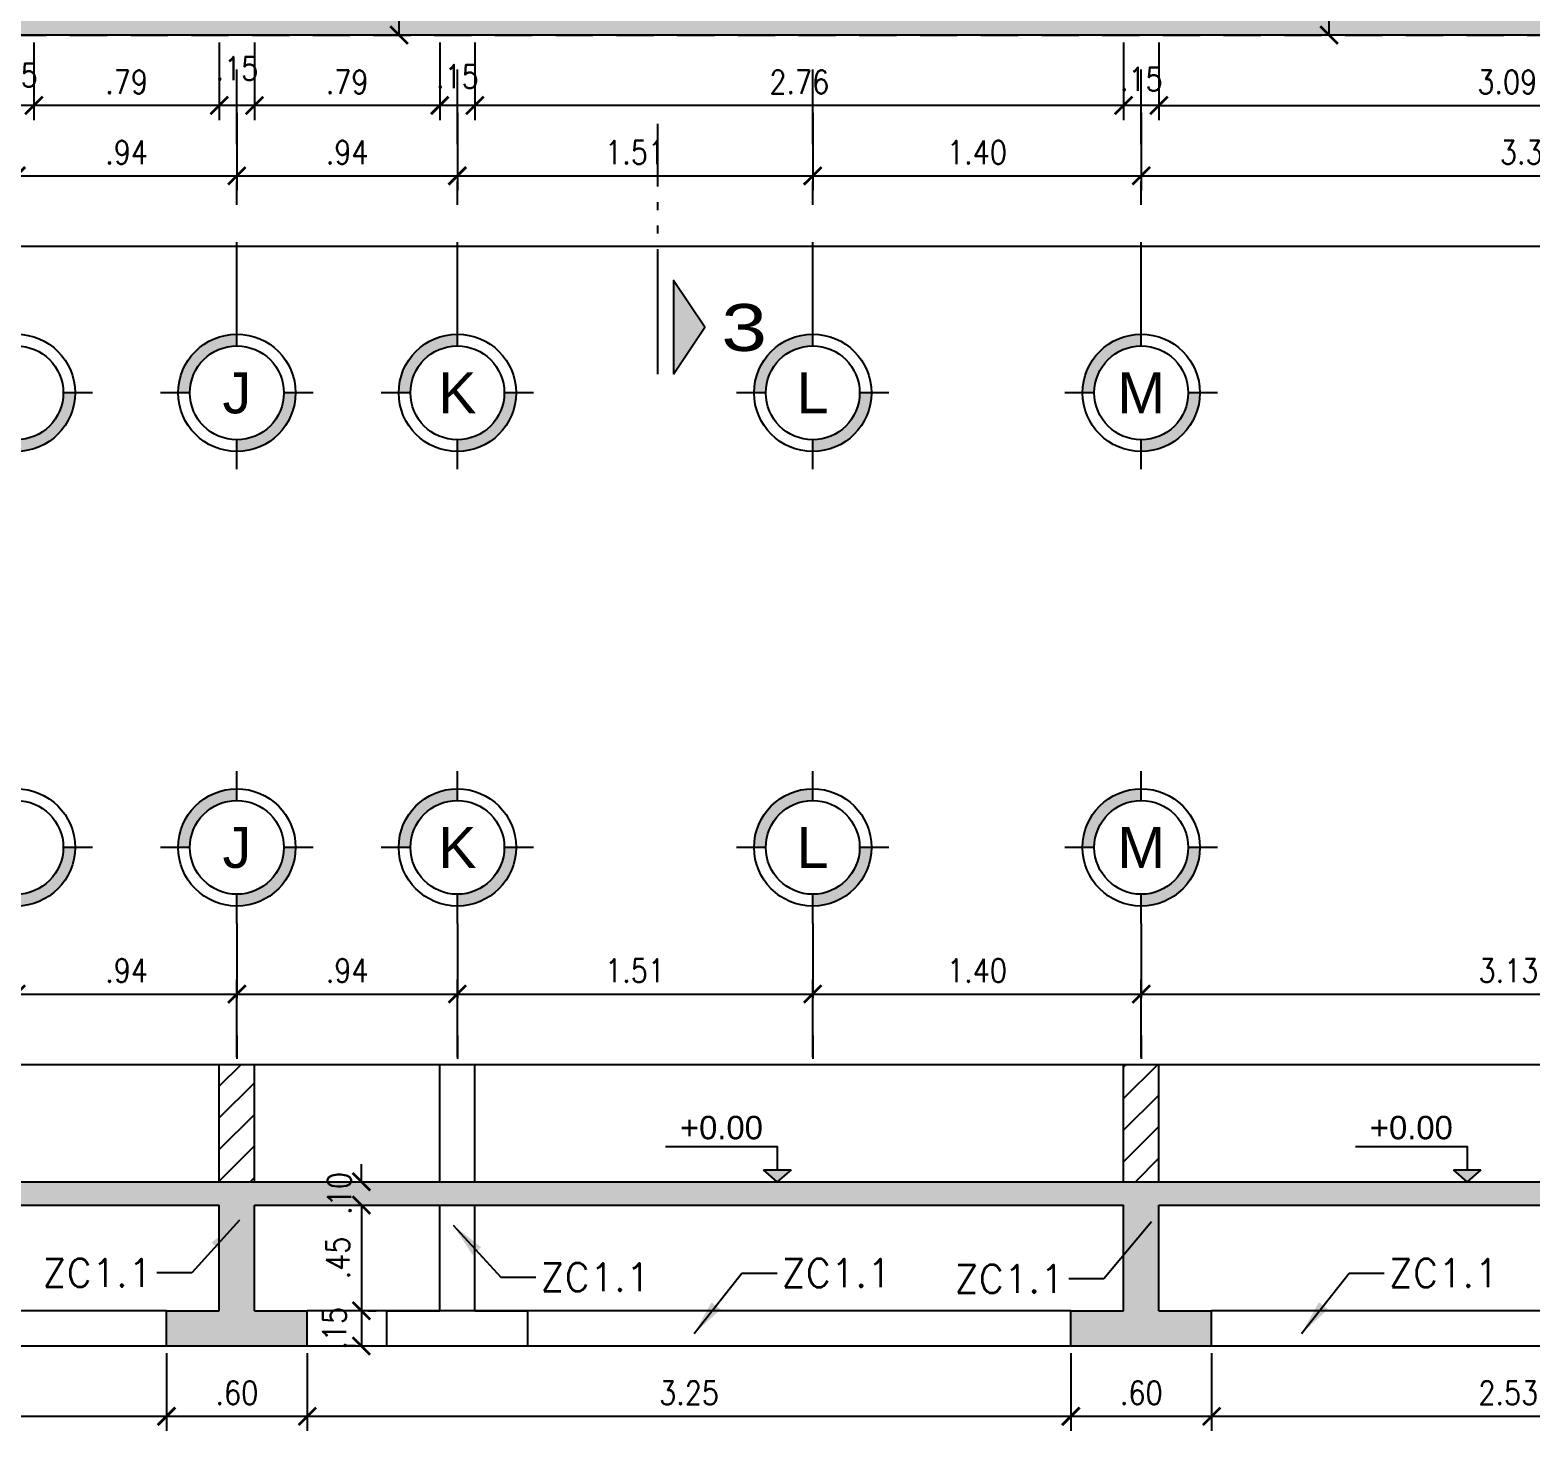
# Model space of a CAD drawing. Header units: millimetres. Extents: x -2.2 to 45.5, y -6.4 to 21.6.
# Drawn here: x 15.25 to 21.64, y -6.02 to -0.05 of the extents above; entities that cross this region are included whole.
import ezdxf
from ezdxf.enums import TextEntityAlignment as Align

# ---------------------------------------------------------------- set-up
doc = ezdxf.new("R2010")
doc.units = ezdxf.units.MM
doc.header["$LTSCALE"] = 0.05
doc.linetypes.add('DASHDOT2', pattern=[12.7, 6.35, -3.175, 0, -3.175])
doc.linetypes.add('HIDDEN2', pattern=[4.7625, 3.175, -1.5875])
for name, color, linetype in [('ACHURADO', 1, 'Continuous'), ('ACOTADO', 2, 'Continuous'), ('CANT_VIS', 3, 'Continuous'), ('CIMENTACIÓN$0$CANT_VIS', 3, 'Continuous'), ('CONT_CORTE', 4, 'Continuous'), ('EJES', 1, 'DASHDOT2'), ('PLANTA BAJA$0$CONT_CORTE', 2, 'HIDDEN2'), ('PLANTA BAJA$0$PRETIL', 2, 'HIDDEN2'), ('TXT_IND', 2, 'Continuous')]:
    doc.layers.add(name, color=color, linetype=linetype)
doc.styles.add('ACOTAMIENTOS', font='romans.shx', dxfattribs={"width": 0.85})
doc.styles.add('ARIAL', font='arial.ttf')
doc.styles.get("Standard").update_dxf_attribs({"font": 'romans.shx'})
doc.dimstyles.new('ACOTA_50', dxfattribs={"dimscale": 0.05, "dimtxt": 2, "dimasz": 1.5, "dimexe": 1.25, "dimexo": 0.625, "dimgap": 1, "dimtad": 1, "dimzin": 4, "dimdsep": 46, "dimtxsty": 'ACOTAMIENTOS', "dimblk1": 'ARCHTICK', "dimblk2": 'ARCHTICK', "dimsah": 1, "dimcen": 1.5, "dimclrd": 1, "dimclre": 1, "dimclrt": 256, "dimadec": 0, "dimazin": 0, "dimtfac": 1, "dimtofl": 0, "dimtmove": 2, "dimatfit": 3, "dimfxl": 0, "dimtolj": 1, "dimtzin": 0, "dimarcsym": 0})

# ---------------------------------------------------------------- blocks, each defined once
blk = doc.blocks.new('EJE')
at = {"layer": 'EJES', "linetype": 'Continuous'}
for points in [[(-0.25, 0), (-0.2, 0, -0.414214), (0, 0.2), (0, 0.25, 0.414214)], [(0.25, 0), (0.2, 0, -0.414214), (0, -0.2), (0, -0.25, 0.414214)]]:
    blk.add_hatch(color=256, dxfattribs=at).paths.add_polyline_path(points)
at = {"layer": 'EJES', "color": 1, "linetype": 'Continuous'}
for p, q in [((0, 0.2), (0, 0.325)), ((-0.2, 0), (-0.325, 0)), ((0.325, 0), (0.2, 0)), ((0, -0.325), (0, -0.2))]:
    blk.add_line(p, q, dxfattribs=at)
at = {"layer": 'EJES', "color": 3, "linetype": 'Continuous'}
for radius in [0.25, 0.2]:
    blk.add_circle((0, 0), radius, dxfattribs=at)
at = {"layer": 'EJES', "color": 4, "linetype": 'Continuous', "style": 'ARIAL'}
blk.add_attdef('EJE', text='', height=0.175, dxfattribs=at).set_placement((0, 0), align=Align.MIDDLE_CENTER)
blk = doc.blocks.new('_ARCHTICK')
at = {"color": 0, "linetype": 'ByBlock', "const_width": 0.15}
blk.add_lwpolyline([(-0.5, -0.5), (0.5, 0.5)], dxfattribs=at)
blk = doc.blocks.new('*D18')
at = {"layer": 'ACOTADO', "color": 1, "lineweight": -2}
for p, q in [((15.1891, -0.4063), (15.1891, -0.7375)), ((16.1288, -0.4063), (16.1288, -0.7375)), ((15.1891, -0.675), (16.1288, -0.675))]:
    blk.add_line(p, q, dxfattribs=at)
at = {"layer": 'DEFPOINTS', "color": 0}
for p in [(15.1891, -0.375), (16.1288, -0.375), (16.1288, -0.675)]:
    blk.add_point(p, dxfattribs=at)
at = {"layer": 'ACOTADO', "color": 1, "lineweight": -2, "xscale": 0.07500000000000001, "yscale": 0.07500000000000001, "zscale": 0.07500000000000001, "rotation": 180}
blk.add_blockref('_ARCHTICK', (15.1891, -0.675), dxfattribs=at)
at = {"layer": 'ACOTADO', "color": 1, "lineweight": -2, "xscale": 0.07500000000000001, "yscale": 0.07500000000000001, "zscale": 0.07500000000000001}
blk.add_blockref('_ARCHTICK', (16.1288, -0.675), dxfattribs=at)
at = {"layer": 'ACOTADO', "insert": (15.6589, -0.575), "char_height": 0.1, "attachment_point": 5, "style": 'ACOTAMIENTOS'}
blk.add_mtext('\\A1;.94', dxfattribs=at)
blk = doc.blocks.new('*D66')
at = {"layer": 'ACOTADO', "color": 1, "lineweight": -2}
for p, q in [((16.1288, -0.4063), (16.1288, -0.7375)), ((17.0684, -0.4063), (17.0684, -0.7375)), ((16.1288, -0.675), (17.0684, -0.675))]:
    blk.add_line(p, q, dxfattribs=at)
at = {"layer": 'DEFPOINTS', "color": 0}
for p in [(16.1288, -0.375), (17.0684, -0.375), (17.0684, -0.675)]:
    blk.add_point(p, dxfattribs=at)
at = {"layer": 'ACOTADO', "color": 1, "lineweight": -2, "xscale": 0.07500000000000001, "yscale": 0.07500000000000001, "zscale": 0.07500000000000001, "rotation": 180}
blk.add_blockref('_ARCHTICK', (16.1288, -0.675), dxfattribs=at)
at = {"layer": 'ACOTADO', "color": 1, "lineweight": -2, "xscale": 0.07500000000000001, "yscale": 0.07500000000000001, "zscale": 0.07500000000000001}
blk.add_blockref('_ARCHTICK', (17.0684, -0.675), dxfattribs=at)
at = {"layer": 'ACOTADO', "insert": (16.5986, -0.575), "char_height": 0.1, "attachment_point": 5, "style": 'ACOTAMIENTOS'}
blk.add_mtext('\\A1;.94', dxfattribs=at)
blk = doc.blocks.new('*D67')
at = {"layer": 'ACOTADO', "color": 1, "lineweight": -2}
for p, q in [((17.0684, -0.4063), (17.0684, -0.7375)), ((18.5827, -0.4063), (18.5827, -0.7375)), ((17.0684, -0.675), (18.5827, -0.675))]:
    blk.add_line(p, q, dxfattribs=at)
at = {"layer": 'DEFPOINTS', "color": 0}
for p in [(17.0684, -0.375), (18.5827, -0.375), (18.5827, -0.675)]:
    blk.add_point(p, dxfattribs=at)
at = {"layer": 'ACOTADO', "color": 1, "lineweight": -2, "xscale": 0.07500000000000001, "yscale": 0.07500000000000001, "zscale": 0.07500000000000001, "rotation": 180}
blk.add_blockref('_ARCHTICK', (17.0684, -0.675), dxfattribs=at)
at = {"layer": 'ACOTADO', "color": 1, "lineweight": -2, "xscale": 0.07500000000000001, "yscale": 0.07500000000000001, "zscale": 0.07500000000000001}
blk.add_blockref('_ARCHTICK', (18.5827, -0.675), dxfattribs=at)
at = {"layer": 'ACOTADO', "insert": (17.8256, -0.575), "char_height": 0.1, "attachment_point": 5, "style": 'ACOTAMIENTOS'}
blk.add_mtext('\\A1;1.51', dxfattribs=at)
blk = doc.blocks.new('*D68')
at = {"layer": 'ACOTADO', "color": 1, "lineweight": -2}
for p, q in [((18.5827, -0.4063), (18.5827, -0.7375)), ((19.9827, -0.4063), (19.9827, -0.7375)), ((18.5827, -0.675), (19.9827, -0.675))]:
    blk.add_line(p, q, dxfattribs=at)
at = {"layer": 'DEFPOINTS', "color": 0}
for p in [(18.5827, -0.375), (19.9827, -0.375), (19.9827, -0.675)]:
    blk.add_point(p, dxfattribs=at)
at = {"layer": 'ACOTADO', "color": 1, "lineweight": -2, "xscale": 0.07500000000000001, "yscale": 0.07500000000000001, "zscale": 0.07500000000000001, "rotation": 180}
blk.add_blockref('_ARCHTICK', (18.5827, -0.675), dxfattribs=at)
at = {"layer": 'ACOTADO', "color": 1, "lineweight": -2, "xscale": 0.07500000000000001, "yscale": 0.07500000000000001, "zscale": 0.07500000000000001}
blk.add_blockref('_ARCHTICK', (19.9827, -0.675), dxfattribs=at)
at = {"layer": 'ACOTADO', "insert": (19.2827, -0.575), "char_height": 0.1, "attachment_point": 5, "style": 'ACOTAMIENTOS'}
blk.add_mtext('\\A1;1.40', dxfattribs=at)
blk = doc.blocks.new('*D69')
at = {"layer": 'ACOTADO', "color": 1, "lineweight": -2}
for p, q in [((19.9827, -0.4063), (19.9827, -0.7375)), ((23.2939, -0.4063), (23.2939, -0.7375)), ((19.9827, -0.675), (23.2939, -0.675))]:
    blk.add_line(p, q, dxfattribs=at)
at = {"layer": 'DEFPOINTS', "color": 0}
for p in [(19.9827, -0.375), (23.2939, -0.375), (23.2939, -0.675)]:
    blk.add_point(p, dxfattribs=at)
at = {"layer": 'ACOTADO', "color": 1, "lineweight": -2, "xscale": 0.07500000000000001, "yscale": 0.07500000000000001, "zscale": 0.07500000000000001, "rotation": 180}
blk.add_blockref('_ARCHTICK', (19.9827, -0.675), dxfattribs=at)
at = {"layer": 'ACOTADO', "color": 1, "lineweight": -2, "xscale": 0.07500000000000001, "yscale": 0.07500000000000001, "zscale": 0.07500000000000001}
blk.add_blockref('_ARCHTICK', (23.2939, -0.675), dxfattribs=at)
at = {"layer": 'ACOTADO', "insert": (21.6383, -0.575), "char_height": 0.1, "attachment_point": 5, "style": 'ACOTAMIENTOS'}
blk.add_mtext('\\A1;3.31', dxfattribs=at)
blk = doc.blocks.new('*D57')
at = {"layer": 'ACOTADO', "color": 1, "lineweight": -2}
for p, q in [((-0.3325, -0.7063), (-0.3325, -1.0375)), ((25.7631, -0.7063), (25.7631, -1.0375)), ((-0.3325, -0.975), (25.7631, -0.975))]:
    blk.add_line(p, q, dxfattribs=at)
at = {"layer": 'DEFPOINTS', "color": 0}
for p in [(-0.3325, -0.675), (25.7631, -0.675), (25.7631, -0.975)]:
    blk.add_point(p, dxfattribs=at)
at = {"layer": 'ACOTADO', "color": 1, "lineweight": -2, "xscale": 0.07500000000000001, "yscale": 0.07500000000000001, "zscale": 0.07500000000000001, "rotation": 180}
blk.add_blockref('_ARCHTICK', (-0.3325, -0.975), dxfattribs=at)
at = {"layer": 'ACOTADO', "color": 1, "lineweight": -2, "xscale": 0.07500000000000001, "yscale": 0.07500000000000001, "zscale": 0.07500000000000001}
blk.add_blockref('_ARCHTICK', (25.7631, -0.975), dxfattribs=at)
at = {"layer": 'ACOTADO', "insert": (10.5315, -0.875), "char_height": 0.1, "attachment_point": 5, "style": 'ACOTAMIENTOS'}
blk.add_mtext('\\A1;26.10', dxfattribs=at)
blk = doc.blocks.new('*D73')
at = {"layer": 'ACOTADO', "color": 1, "lineweight": -2}
for p, q in [((20.0577, -0.1062), (20.0577, -0.4375)), ((23.145, -0.1062), (23.145, -0.4375)), ((20.0577, -0.375), (23.145, -0.375))]:
    blk.add_line(p, q, dxfattribs=at)
at = {"layer": 'DEFPOINTS', "color": 0}
for p in [(20.0577, -0.075), (23.145, -0.075), (23.145, -0.375)]:
    blk.add_point(p, dxfattribs=at)
at = {"layer": 'ACOTADO', "color": 1, "lineweight": -2, "xscale": 0.07500000000000001, "yscale": 0.07500000000000001, "zscale": 0.07500000000000001, "rotation": 180}
blk.add_blockref('_ARCHTICK', (20.0577, -0.375), dxfattribs=at)
at = {"layer": 'ACOTADO', "color": 1, "lineweight": -2, "xscale": 0.07500000000000001, "yscale": 0.07500000000000001, "zscale": 0.07500000000000001}
blk.add_blockref('_ARCHTICK', (23.145, -0.375), dxfattribs=at)
at = {"layer": 'ACOTADO', "insert": (21.5425, -0.275), "char_height": 0.1, "attachment_point": 5, "style": 'ACOTAMIENTOS'}
blk.add_mtext('\\A1;3.09', dxfattribs=at)
blk = doc.blocks.new('CORTE')
at = {"layer": 'TXT_IND'}
blk.add_hatch(color=7, dxfattribs=at).paths.add_polyline_path([(-0.8, 0.05), (-0.5, 0.05), (-0.65, 0.15)])
at = {"layer": 'TXT_IND', "color": 7}
for p, q in [((-0.8, 0), (-0.4, 0)), ((-0.35, 0), (-0.325, 0)), ((-0.275, 0), (-0.25, 0)), ((-0.2, 0), (0, 0))]:
    blk.add_line(p, q, dxfattribs=at)
blk.add_lwpolyline([(-0.8, 0.05), (-0.65, 0.15), (-0.5, 0.05)], close=True, dxfattribs=at)
at = {"layer": 'TXT_IND', "color": 7, "style": 'ARIAL', "text_generation_flag": 6, "width": 1.25}
blk.add_attdef('1', text='', height=0.15, rotation=180, dxfattribs=at).set_placement((-0.65, 0.275), align=Align.MIDDLE_CENTER)
blk = doc.blocks.new('*D84')
at = {"layer": 'ACOTADO', "color": 1, "lineweight": -2}
for p, q in [((17.0684, -4.4312), (17.0684, -4.1)), ((18.5827, -4.4312), (18.5827, -4.1)), ((17.0684, -4.1625), (18.5827, -4.1625))]:
    blk.add_line(p, q, dxfattribs=at)
at = {"layer": 'DEFPOINTS', "color": 0}
for p in [(18.5827, -4.1625), (17.0684, -4.4625), (18.5827, -4.4625)]:
    blk.add_point(p, dxfattribs=at)
at = {"layer": 'ACOTADO', "color": 1, "lineweight": -2, "xscale": 0.07500000000000001, "yscale": 0.07500000000000001, "zscale": 0.07500000000000001, "rotation": 180}
blk.add_blockref('_ARCHTICK', (17.0684, -4.1625), dxfattribs=at)
at = {"layer": 'ACOTADO', "color": 1, "lineweight": -2, "xscale": 0.07500000000000001, "yscale": 0.07500000000000001, "zscale": 0.07500000000000001}
blk.add_blockref('_ARCHTICK', (18.5827, -4.1625), dxfattribs=at)
at = {"layer": 'ACOTADO', "insert": (17.8256, -4.0625), "char_height": 0.1, "attachment_point": 5, "style": 'ACOTAMIENTOS'}
blk.add_mtext('\\A1;1.51', dxfattribs=at)
blk = doc.blocks.new('*D85')
at = {"layer": 'ACOTADO', "color": 1, "lineweight": -2}
for p, q in [((18.5827, -4.4312), (18.5827, -4.1)), ((19.9827, -4.4312), (19.9827, -4.1)), ((18.5827, -4.1625), (19.9827, -4.1625))]:
    blk.add_line(p, q, dxfattribs=at)
at = {"layer": 'DEFPOINTS', "color": 0}
for p in [(19.9827, -4.1625), (18.5827, -4.4625), (19.9827, -4.4625)]:
    blk.add_point(p, dxfattribs=at)
at = {"layer": 'ACOTADO', "color": 1, "lineweight": -2, "xscale": 0.07500000000000001, "yscale": 0.07500000000000001, "zscale": 0.07500000000000001, "rotation": 180}
blk.add_blockref('_ARCHTICK', (18.5827, -4.1625), dxfattribs=at)
at = {"layer": 'ACOTADO', "color": 1, "lineweight": -2, "xscale": 0.07500000000000001, "yscale": 0.07500000000000001, "zscale": 0.07500000000000001}
blk.add_blockref('_ARCHTICK', (19.9827, -4.1625), dxfattribs=at)
at = {"layer": 'ACOTADO', "insert": (19.2827, -4.0625), "char_height": 0.1, "attachment_point": 5, "style": 'ACOTAMIENTOS'}
blk.add_mtext('\\A1;1.40', dxfattribs=at)
blk = doc.blocks.new('Nivel-elev')
at = {"layer": 'TXT_IND'}
blk.add_hatch(color=1, dxfattribs=at).paths.add_polyline_path([(-0.0585, 0.0506), (0.0585, 0.0506), (0, 0)])
for p, q in [((0, 0), (-0.0585, 0.0506)), ((-0.0585, 0.0506), (0.0585, 0.0506)), ((0.0585, 0.0506), (0, 0))]:
    blk.add_line(p, q, dxfattribs=at)
blk.add_lwpolyline([(-0.4759, 0.1507), (0, 0.1507), (0, 0.0506)], dxfattribs=at)
blk.add_attdef('+2.85', (-0.4759, 0.1706), '', height=0.0975, dxfattribs=at)
blk = doc.blocks.new('*D91')
at = {"layer": 'ACOTADO', "color": 1, "lineweight": -2}
for p, q in [((12.7179, -5.6937), (12.7179, -6.025)), ((15.8288, -5.6937), (15.8288, -6.025)), ((12.7179, -5.9625), (15.8288, -5.9625))]:
    blk.add_line(p, q, dxfattribs=at)
at = {"layer": 'DEFPOINTS', "color": 0}
for p in [(12.7179, -5.6625), (15.8288, -5.6625), (15.8288, -5.9625)]:
    blk.add_point(p, dxfattribs=at)
at = {"layer": 'ACOTADO', "color": 1, "lineweight": -2, "xscale": 0.07500000000000001, "yscale": 0.07500000000000001, "zscale": 0.07500000000000001, "rotation": 180}
blk.add_blockref('_ARCHTICK', (12.7179, -5.9625), dxfattribs=at)
at = {"layer": 'ACOTADO', "color": 1, "lineweight": -2, "xscale": 0.07500000000000001, "yscale": 0.07500000000000001, "zscale": 0.07500000000000001}
blk.add_blockref('_ARCHTICK', (15.8288, -5.9625), dxfattribs=at)
at = {"layer": 'ACOTADO', "insert": (14.2734, -5.8625), "char_height": 0.1, "attachment_point": 5, "style": 'ACOTAMIENTOS'}
blk.add_mtext('\\A1;3.11', dxfattribs=at)
blk = doc.blocks.new('*D92')
at = {"layer": 'ACOTADO', "color": 1, "lineweight": -2}
for p, q in [((15.8288, -5.6937), (15.8288, -6.025)), ((16.4288, -5.6937), (16.4288, -6.025)), ((15.8288, -5.9625), (16.4288, -5.9625))]:
    blk.add_line(p, q, dxfattribs=at)
at = {"layer": 'DEFPOINTS', "color": 0}
for p in [(15.8288, -5.6625), (16.4288, -5.6625), (16.4288, -5.9625)]:
    blk.add_point(p, dxfattribs=at)
at = {"layer": 'ACOTADO', "color": 1, "lineweight": -2, "xscale": 0.07500000000000001, "yscale": 0.07500000000000001, "zscale": 0.07500000000000001, "rotation": 180}
blk.add_blockref('_ARCHTICK', (15.8288, -5.9625), dxfattribs=at)
at = {"layer": 'ACOTADO', "color": 1, "lineweight": -2, "xscale": 0.07500000000000001, "yscale": 0.07500000000000001, "zscale": 0.07500000000000001}
blk.add_blockref('_ARCHTICK', (16.4288, -5.9625), dxfattribs=at)
at = {"layer": 'ACOTADO', "insert": (16.1288, -5.8625), "char_height": 0.1, "attachment_point": 5, "style": 'ACOTAMIENTOS'}
blk.add_mtext('\\A1;.60', dxfattribs=at)
blk = doc.blocks.new('*D93')
at = {"layer": 'ACOTADO', "color": 1, "lineweight": -2}
for p, q in [((16.4288, -5.6937), (16.4288, -6.025)), ((19.6827, -5.6937), (19.6827, -6.025)), ((16.4288, -5.9625), (19.6827, -5.9625))]:
    blk.add_line(p, q, dxfattribs=at)
at = {"layer": 'DEFPOINTS', "color": 0}
for p in [(16.4288, -5.6625), (19.6827, -5.6625), (19.6827, -5.9625)]:
    blk.add_point(p, dxfattribs=at)
at = {"layer": 'ACOTADO', "color": 1, "lineweight": -2, "xscale": 0.07500000000000001, "yscale": 0.07500000000000001, "zscale": 0.07500000000000001, "rotation": 180}
blk.add_blockref('_ARCHTICK', (16.4288, -5.9625), dxfattribs=at)
at = {"layer": 'ACOTADO', "color": 1, "lineweight": -2, "xscale": 0.07500000000000001, "yscale": 0.07500000000000001, "zscale": 0.07500000000000001}
blk.add_blockref('_ARCHTICK', (19.6827, -5.9625), dxfattribs=at)
at = {"layer": 'ACOTADO', "insert": (18.0557, -5.8625), "char_height": 0.1, "attachment_point": 5, "style": 'ACOTAMIENTOS'}
blk.add_mtext('\\A1;3.25', dxfattribs=at)
blk = doc.blocks.new('*D94')
at = {"layer": 'ACOTADO', "color": 1, "lineweight": -2}
for p, q in [((19.6827, -5.6937), (19.6827, -6.025)), ((20.2827, -5.6937), (20.2827, -6.025)), ((19.6827, -5.9625), (20.2827, -5.9625))]:
    blk.add_line(p, q, dxfattribs=at)
at = {"layer": 'DEFPOINTS', "color": 0}
for p in [(19.6827, -5.6625), (20.2827, -5.6625), (20.2827, -5.9625)]:
    blk.add_point(p, dxfattribs=at)
at = {"layer": 'ACOTADO', "color": 1, "lineweight": -2, "xscale": 0.07500000000000001, "yscale": 0.07500000000000001, "zscale": 0.07500000000000001, "rotation": 180}
blk.add_blockref('_ARCHTICK', (19.6827, -5.9625), dxfattribs=at)
at = {"layer": 'ACOTADO', "color": 1, "lineweight": -2, "xscale": 0.07500000000000001, "yscale": 0.07500000000000001, "zscale": 0.07500000000000001}
blk.add_blockref('_ARCHTICK', (20.2827, -5.9625), dxfattribs=at)
at = {"layer": 'ACOTADO', "insert": (19.9827, -5.8625), "char_height": 0.1, "attachment_point": 5, "style": 'ACOTAMIENTOS'}
blk.add_mtext('\\A1;.60', dxfattribs=at)
blk = doc.blocks.new('*D121')
at = {"layer": 'ACOTADO', "color": 1, "lineweight": -2}
for p, q in [((16.7891, 0.625), (16.7578, 0.625)), ((16.8203, -0.075), (16.8203, 0.625)), ((16.7891, -0.075), (16.7578, -0.075))]:
    blk.add_line(p, q, dxfattribs=at)
at = {"layer": 'DEFPOINTS', "color": 0}
for p in [(16.8203, 0.625), (16.8203, 0.625), (16.8203, -0.075)]:
    blk.add_point(p, dxfattribs=at)
at = {"layer": 'ACOTADO', "color": 1, "lineweight": -2, "xscale": 0.07500000000000001, "yscale": 0.07500000000000001, "zscale": 0.07500000000000001}
for p, rotation in [((16.8203, 0.625), 90), ((16.8203, -0.075), 270)]:
    blk.add_blockref('_ARCHTICK', p, dxfattribs=dict(at, rotation=rotation))
at = {"layer": 'ACOTADO', "insert": (16.7203, 0.275), "char_height": 0.1, "attachment_point": 5, "rotation": 90, "style": 'ACOTAMIENTOS'}
blk.add_mtext('\\A1;.70', dxfattribs=at)
blk = doc.blocks.new('*D123')
at = {"layer": 'ACOTADO', "color": 1, "lineweight": -2}
for p, q in [((20.7516, 0.625), (20.7204, 0.625)), ((20.7829, -0.075), (20.7829, 0.625)), ((20.7516, -0.075), (20.7204, -0.075))]:
    blk.add_line(p, q, dxfattribs=at)
at = {"layer": 'DEFPOINTS', "color": 0}
for p in [(20.7829, 0.625), (20.7829, 0.625), (20.7829, -0.075)]:
    blk.add_point(p, dxfattribs=at)
at = {"layer": 'ACOTADO', "color": 1, "lineweight": -2, "xscale": 0.07500000000000001, "yscale": 0.07500000000000001, "zscale": 0.07500000000000001}
for p, rotation in [((20.7829, 0.625), 90), ((20.7829, -0.075), 270)]:
    blk.add_blockref('_ARCHTICK', p, dxfattribs=dict(at, rotation=rotation))
at = {"layer": 'ACOTADO', "insert": (20.6829, 0.275), "char_height": 0.1, "attachment_point": 5, "rotation": 90, "style": 'ACOTAMIENTOS'}
blk.add_mtext('\\A1;.70', dxfattribs=at)
blk = doc.blocks.new('*D145')
at = {"layer": 'ACOTADO', "color": 1, "lineweight": -2}
for p, q in [((20.2827, -5.6937), (20.2827, -6.025)), ((22.8109, -5.6937), (22.8109, -6.025)), ((20.2827, -5.9625), (22.8109, -5.9625))]:
    blk.add_line(p, q, dxfattribs=at)
at = {"layer": 'DEFPOINTS', "color": 0}
for p in [(20.2827, -5.6625), (22.8109, -5.6625), (22.8109, -5.9625)]:
    blk.add_point(p, dxfattribs=at)
at = {"layer": 'ACOTADO', "color": 1, "lineweight": -2, "xscale": 0.07500000000000001, "yscale": 0.07500000000000001, "zscale": 0.07500000000000001, "rotation": 180}
blk.add_blockref('_ARCHTICK', (20.2827, -5.9625), dxfattribs=at)
at = {"layer": 'ACOTADO', "color": 1, "lineweight": -2, "xscale": 0.07500000000000001, "yscale": 0.07500000000000001, "zscale": 0.07500000000000001}
blk.add_blockref('_ARCHTICK', (22.8109, -5.9625), dxfattribs=at)
at = {"layer": 'ACOTADO', "insert": (21.5468, -5.8625), "char_height": 0.1, "attachment_point": 5, "style": 'ACOTAMIENTOS'}
blk.add_mtext('\\A1;2.53', dxfattribs=at)
blk = doc.blocks.new('*D151')
at = {"layer": 'ACOTADO', "color": 1, "lineweight": -2}
for p, q in [((16.6594, -4.9625), (16.6594, -4.8875)), ((16.6906, -4.9625), (16.7219, -4.9625)), ((16.6594, -5.0625), (16.6594, -5.1375)), ((16.6906, -5.0625), (16.7219, -5.0625))]:
    blk.add_line(p, q, dxfattribs=at)
at = {"layer": 'DEFPOINTS', "color": 0}
for p in [(16.6594, -4.9625), (16.6594, -4.9625), (16.6594, -5.0625)]:
    blk.add_point(p, dxfattribs=at)
at = {"layer": 'ACOTADO', "color": 1, "lineweight": -2, "xscale": 0.07500000000000001, "yscale": 0.07500000000000001, "zscale": 0.07500000000000001}
for p, rotation in [((16.6594, -4.9625), 270), ((16.6594, -5.0625), 90)]:
    blk.add_blockref('_ARCHTICK', p, dxfattribs=dict(at, rotation=rotation))
at = {"layer": 'ACOTADO', "insert": (16.5653, -5.0125), "char_height": 0.1, "attachment_point": 5, "rotation": 90, "style": 'ACOTAMIENTOS'}
blk.add_mtext('\\A1;.10', dxfattribs=at)
blk = doc.blocks.new('*D152')
at = {"layer": 'ACOTADO', "color": 1, "lineweight": -2}
for p, q in [((16.6594, -5.0625), (16.6594, -5.5125)), ((16.6906, -5.0625), (16.7219, -5.0625)), ((16.6864, -5.5125), (16.7219, -5.5125))]:
    blk.add_line(p, q, dxfattribs=at)
at = {"layer": 'DEFPOINTS', "color": 0}
for p in [(16.6594, -5.0625), (16.6551, -5.5125), (16.6594, -5.5125)]:
    blk.add_point(p, dxfattribs=at)
at = {"layer": 'ACOTADO', "color": 1, "lineweight": -2, "xscale": 0.07500000000000001, "yscale": 0.07500000000000001, "zscale": 0.07500000000000001}
for p, rotation in [((16.6594, -5.0625), 90), ((16.6594, -5.5125), 270)]:
    blk.add_blockref('_ARCHTICK', p, dxfattribs=dict(at, rotation=rotation))
at = {"layer": 'ACOTADO', "insert": (16.5594, -5.2875), "char_height": 0.1, "attachment_point": 5, "rotation": 90, "style": 'ACOTAMIENTOS'}
blk.add_mtext('\\A1;.45', dxfattribs=at)
blk = doc.blocks.new('*D153')
at = {"layer": 'ACOTADO', "color": 1, "lineweight": -2}
for p, q in [((16.6594, -5.5125), (16.6594, -5.6625)), ((16.6864, -5.5125), (16.7219, -5.5125)), ((16.634, -5.6625), (16.5969, -5.6625))]:
    blk.add_line(p, q, dxfattribs=at)
at = {"layer": 'DEFPOINTS', "color": 0}
for p in [(16.6551, -5.5125), (16.6594, -5.6625), (16.6653, -5.6625)]:
    blk.add_point(p, dxfattribs=at)
at = {"layer": 'ACOTADO', "color": 1, "lineweight": -2, "xscale": 0.07500000000000001, "yscale": 0.07500000000000001, "zscale": 0.07500000000000001}
for p, rotation in [((16.6594, -5.5125), 90), ((16.6594, -5.6625), 270)]:
    blk.add_blockref('_ARCHTICK', p, dxfattribs=dict(at, rotation=rotation))
at = {"layer": 'ACOTADO', "insert": (16.545, -5.5875), "char_height": 0.1, "attachment_point": 5, "rotation": 90, "style": 'ACOTAMIENTOS'}
blk.add_mtext('\\A1;.15', dxfattribs=at)
blk = doc.blocks.new('*D163')
at = {"layer": 'ACOTADO', "color": 1, "lineweight": -2}
for p, q in [((19.9827, -4.4312), (19.9827, -4.1)), ((23.1122, -4.4312), (23.1122, -4.1)), ((19.9827, -4.1625), (23.1122, -4.1625))]:
    blk.add_line(p, q, dxfattribs=at)
at = {"layer": 'DEFPOINTS', "color": 0}
for p in [(23.1122, -4.1625), (19.9827, -4.4625), (23.1122, -4.4625)]:
    blk.add_point(p, dxfattribs=at)
at = {"layer": 'ACOTADO', "color": 1, "lineweight": -2, "xscale": 0.07500000000000001, "yscale": 0.07500000000000001, "zscale": 0.07500000000000001, "rotation": 180}
blk.add_blockref('_ARCHTICK', (19.9827, -4.1625), dxfattribs=at)
at = {"layer": 'ACOTADO', "color": 1, "lineweight": -2, "xscale": 0.07500000000000001, "yscale": 0.07500000000000001, "zscale": 0.07500000000000001}
blk.add_blockref('_ARCHTICK', (23.1122, -4.1625), dxfattribs=at)
at = {"layer": 'ACOTADO', "insert": (21.5474, -4.0625), "char_height": 0.1, "attachment_point": 5, "style": 'ACOTAMIENTOS'}
blk.add_mtext('\\A1;3.13', dxfattribs=at)
blk = doc.blocks.new('*D166')
at = {"layer": 'ACOTADO', "color": 1, "lineweight": -2}
for p, q in [((15.1891, -4.4312), (15.1891, -4.1)), ((16.1288, -4.4312), (16.1288, -4.1)), ((15.1891, -4.1625), (16.1288, -4.1625))]:
    blk.add_line(p, q, dxfattribs=at)
at = {"layer": 'DEFPOINTS', "color": 0}
for p in [(16.1288, -4.1625), (15.1891, -4.4625), (16.1288, -4.4625)]:
    blk.add_point(p, dxfattribs=at)
at = {"layer": 'ACOTADO', "color": 1, "lineweight": -2, "xscale": 0.07500000000000001, "yscale": 0.07500000000000001, "zscale": 0.07500000000000001, "rotation": 180}
blk.add_blockref('_ARCHTICK', (15.1891, -4.1625), dxfattribs=at)
at = {"layer": 'ACOTADO', "color": 1, "lineweight": -2, "xscale": 0.07500000000000001, "yscale": 0.07500000000000001, "zscale": 0.07500000000000001}
blk.add_blockref('_ARCHTICK', (16.1288, -4.1625), dxfattribs=at)
at = {"layer": 'ACOTADO', "insert": (15.6589, -4.0625), "char_height": 0.1, "attachment_point": 5, "style": 'ACOTAMIENTOS'}
blk.add_mtext('\\A1;.94', dxfattribs=at)
blk = doc.blocks.new('*D167')
at = {"layer": 'ACOTADO', "color": 1, "lineweight": -2}
for p, q in [((16.1288, -4.4312), (16.1288, -4.1)), ((17.0684, -4.4312), (17.0684, -4.1)), ((16.1288, -4.1625), (17.0684, -4.1625))]:
    blk.add_line(p, q, dxfattribs=at)
at = {"layer": 'DEFPOINTS', "color": 0}
for p in [(17.0684, -4.1625), (16.1288, -4.4625), (17.0684, -4.4625)]:
    blk.add_point(p, dxfattribs=at)
at = {"layer": 'ACOTADO', "color": 1, "lineweight": -2, "xscale": 0.07500000000000001, "yscale": 0.07500000000000001, "zscale": 0.07500000000000001, "rotation": 180}
blk.add_blockref('_ARCHTICK', (16.1288, -4.1625), dxfattribs=at)
at = {"layer": 'ACOTADO', "color": 1, "lineweight": -2, "xscale": 0.07500000000000001, "yscale": 0.07500000000000001, "zscale": 0.07500000000000001}
blk.add_blockref('_ARCHTICK', (17.0684, -4.1625), dxfattribs=at)
at = {"layer": 'ACOTADO', "insert": (16.5986, -4.0625), "char_height": 0.1, "attachment_point": 5, "style": 'ACOTAMIENTOS'}
blk.add_mtext('\\A1;.94', dxfattribs=at)
blk = doc.blocks.new('*D219')
at = {"layer": 'ACOTADO', "color": 1, "lineweight": -2}
for p, q in [((19.9077, -0.1062), (19.9077, -0.4375)), ((20.0577, -0.1062), (20.0577, -0.4375)), ((20.0577, -0.375), (19.9077, -0.375))]:
    blk.add_line(p, q, dxfattribs=at)
at = {"layer": 'DEFPOINTS', "color": 0}
for p in [(19.9077, -0.075), (20.0577, -0.075), (19.9077, -0.375)]:
    blk.add_point(p, dxfattribs=at)
at = {"layer": 'ACOTADO', "color": 1, "lineweight": -2, "xscale": 0.07500000000000001, "yscale": 0.07500000000000001, "zscale": 0.07500000000000001, "rotation": 180}
blk.add_blockref('_ARCHTICK', (19.9077, -0.375), dxfattribs=at)
at = {"layer": 'ACOTADO', "color": 1, "lineweight": -2, "xscale": 0.07500000000000001, "yscale": 0.07500000000000001, "zscale": 0.07500000000000001}
blk.add_blockref('_ARCHTICK', (20.0577, -0.375), dxfattribs=at)
at = {"layer": 'ACOTADO', "insert": (19.9827, -0.2628), "char_height": 0.1, "attachment_point": 5, "style": 'ACOTAMIENTOS'}
blk.add_mtext('\\A1;.15', dxfattribs=at)
blk = doc.blocks.new('*D220')
at = {"layer": 'ACOTADO', "color": 1, "lineweight": -2}
for p, q in [((17.1434, -0.1062), (17.1434, -0.4375)), ((19.9077, -0.1062), (19.9077, -0.4375)), ((19.9077, -0.375), (17.1434, -0.375))]:
    blk.add_line(p, q, dxfattribs=at)
at = {"layer": 'DEFPOINTS', "color": 0}
for p in [(17.1434, -0.075), (19.9077, -0.075), (17.1434, -0.375)]:
    blk.add_point(p, dxfattribs=at)
at = {"layer": 'ACOTADO', "color": 1, "lineweight": -2, "xscale": 0.07500000000000001, "yscale": 0.07500000000000001, "zscale": 0.07500000000000001, "rotation": 180}
blk.add_blockref('_ARCHTICK', (17.1434, -0.375), dxfattribs=at)
at = {"layer": 'ACOTADO', "color": 1, "lineweight": -2, "xscale": 0.07500000000000001, "yscale": 0.07500000000000001, "zscale": 0.07500000000000001}
blk.add_blockref('_ARCHTICK', (19.9077, -0.375), dxfattribs=at)
at = {"layer": 'ACOTADO', "insert": (18.5256, -0.275), "char_height": 0.1, "attachment_point": 5, "style": 'ACOTAMIENTOS'}
blk.add_mtext('\\A1;2.76', dxfattribs=at)
blk = doc.blocks.new('*D221')
at = {"layer": 'ACOTADO', "color": 1, "lineweight": -2}
for p, q in [((16.9934, -0.1062), (16.9934, -0.4375)), ((17.1434, -0.1062), (17.1434, -0.4375)), ((17.1434, -0.375), (16.9934, -0.375))]:
    blk.add_line(p, q, dxfattribs=at)
at = {"layer": 'DEFPOINTS', "color": 0}
for p in [(16.9934, -0.075), (17.1434, -0.075), (16.9934, -0.375)]:
    blk.add_point(p, dxfattribs=at)
at = {"layer": 'ACOTADO', "color": 1, "lineweight": -2, "xscale": 0.07500000000000001, "yscale": 0.07500000000000001, "zscale": 0.07500000000000001, "rotation": 180}
blk.add_blockref('_ARCHTICK', (16.9934, -0.375), dxfattribs=at)
at = {"layer": 'ACOTADO', "color": 1, "lineweight": -2, "xscale": 0.07500000000000001, "yscale": 0.07500000000000001, "zscale": 0.07500000000000001}
blk.add_blockref('_ARCHTICK', (17.1434, -0.375), dxfattribs=at)
at = {"layer": 'ACOTADO', "insert": (17.0684, -0.2517), "char_height": 0.1, "attachment_point": 5, "style": 'ACOTAMIENTOS'}
blk.add_mtext('\\A1;.15', dxfattribs=at)
blk = doc.blocks.new('*D222')
at = {"layer": 'ACOTADO', "color": 1, "lineweight": -2}
for p, q in [((16.2038, -0.1062), (16.2038, -0.4375)), ((16.9934, -0.1062), (16.9934, -0.4375)), ((16.9934, -0.375), (16.2038, -0.375))]:
    blk.add_line(p, q, dxfattribs=at)
at = {"layer": 'DEFPOINTS', "color": 0}
for p in [(16.2038, -0.075), (16.9934, -0.075), (16.2038, -0.375)]:
    blk.add_point(p, dxfattribs=at)
at = {"layer": 'ACOTADO', "color": 1, "lineweight": -2, "xscale": 0.07500000000000001, "yscale": 0.07500000000000001, "zscale": 0.07500000000000001, "rotation": 180}
blk.add_blockref('_ARCHTICK', (16.2038, -0.375), dxfattribs=at)
at = {"layer": 'ACOTADO', "color": 1, "lineweight": -2, "xscale": 0.07500000000000001, "yscale": 0.07500000000000001, "zscale": 0.07500000000000001}
blk.add_blockref('_ARCHTICK', (16.9934, -0.375), dxfattribs=at)
at = {"layer": 'ACOTADO', "insert": (16.5986, -0.275), "char_height": 0.1, "attachment_point": 5, "style": 'ACOTAMIENTOS'}
blk.add_mtext('\\A1;.79', dxfattribs=at)
blk = doc.blocks.new('*D223')
at = {"layer": 'ACOTADO', "color": 1, "lineweight": -2}
for p, q in [((16.0538, -0.1062), (16.0538, -0.4375)), ((16.2038, -0.1062), (16.2038, -0.4375)), ((16.2038, -0.375), (16.0538, -0.375))]:
    blk.add_line(p, q, dxfattribs=at)
at = {"layer": 'DEFPOINTS', "color": 0}
for p in [(16.0538, -0.075), (16.2038, -0.075), (16.0538, -0.375)]:
    blk.add_point(p, dxfattribs=at)
at = {"layer": 'ACOTADO', "color": 1, "lineweight": -2, "xscale": 0.07500000000000001, "yscale": 0.07500000000000001, "zscale": 0.07500000000000001, "rotation": 180}
blk.add_blockref('_ARCHTICK', (16.0538, -0.375), dxfattribs=at)
at = {"layer": 'ACOTADO', "color": 1, "lineweight": -2, "xscale": 0.07500000000000001, "yscale": 0.07500000000000001, "zscale": 0.07500000000000001}
blk.add_blockref('_ARCHTICK', (16.2038, -0.375), dxfattribs=at)
at = {"layer": 'ACOTADO', "insert": (16.1288, -0.2172), "char_height": 0.1, "attachment_point": 5, "style": 'ACOTAMIENTOS'}
blk.add_mtext('\\A1;.15', dxfattribs=at)
blk = doc.blocks.new('*D224')
at = {"layer": 'ACOTADO', "color": 1, "lineweight": -2}
for p, q in [((15.2641, -0.1062), (15.2641, -0.4375)), ((16.0538, -0.1062), (16.0538, -0.4375)), ((16.0538, -0.375), (15.2641, -0.375))]:
    blk.add_line(p, q, dxfattribs=at)
at = {"layer": 'DEFPOINTS', "color": 0}
for p in [(15.2641, -0.075), (16.0538, -0.075), (15.2641, -0.375)]:
    blk.add_point(p, dxfattribs=at)
at = {"layer": 'ACOTADO', "color": 1, "lineweight": -2, "xscale": 0.07500000000000001, "yscale": 0.07500000000000001, "zscale": 0.07500000000000001, "rotation": 180}
blk.add_blockref('_ARCHTICK', (15.2641, -0.375), dxfattribs=at)
at = {"layer": 'ACOTADO', "color": 1, "lineweight": -2, "xscale": 0.07500000000000001, "yscale": 0.07500000000000001, "zscale": 0.07500000000000001}
blk.add_blockref('_ARCHTICK', (16.0538, -0.375), dxfattribs=at)
at = {"layer": 'ACOTADO', "insert": (15.6589, -0.275), "char_height": 0.1, "attachment_point": 5, "style": 'ACOTAMIENTOS'}
blk.add_mtext('\\A1;.79', dxfattribs=at)
blk = doc.blocks.new('*D225')
at = {"layer": 'ACOTADO', "color": 1, "lineweight": -2}
for p, q in [((15.1141, -0.1062), (15.1141, -0.4375)), ((15.2641, -0.1062), (15.2641, -0.4375)), ((15.2641, -0.375), (15.1141, -0.375))]:
    blk.add_line(p, q, dxfattribs=at)
at = {"layer": 'DEFPOINTS', "color": 0}
for p in [(15.1141, -0.075), (15.2641, -0.075), (15.1141, -0.375)]:
    blk.add_point(p, dxfattribs=at)
at = {"layer": 'ACOTADO', "color": 1, "lineweight": -2, "xscale": 0.07500000000000001, "yscale": 0.07500000000000001, "zscale": 0.07500000000000001, "rotation": 180}
blk.add_blockref('_ARCHTICK', (15.1141, -0.375), dxfattribs=at)
at = {"layer": 'ACOTADO', "color": 1, "lineweight": -2, "xscale": 0.07500000000000001, "yscale": 0.07500000000000001, "zscale": 0.07500000000000001}
blk.add_blockref('_ARCHTICK', (15.2641, -0.375), dxfattribs=at)
at = {"layer": 'ACOTADO', "insert": (15.1891, -0.2459), "char_height": 0.1, "attachment_point": 5, "style": 'ACOTAMIENTOS'}
blk.add_mtext('\\A1;.15', dxfattribs=at)
blk = doc.blocks.new('PLANTA BAJA')
at = {"layer": 'PLANTA BAJA$0$PRETIL'}
h = blk.add_hatch(dxfattribs=at)
h.set_pattern_fill('DOTS', color=256, scale=0.03)
h.paths.add_polyline_path([(24.9803, 7.3819), (24.9494, 7.4044), (24.8458, 7.3935), (25.4848, 1.3137), (25.4893, 1.3099), (25.4853, 1.3095), (25.615, 0.075), (24.4555, 0.075), (23.3221, 0.075), (23.3047, 0.2399), (23.1556, 0.2242), (23.1712, 0.075), (20.0577, 0.075), (20.0577, 0.225), (19.9077, 0.225), (19.9077, 0.075), (16.2038, 0.075), (16.2038, 0.225), (16.0538, 0.225), (16.0538, 0.075), (12.4929, 0.075), (12.4929, 0.736), (12.3429, 0.736), (12.3429, 0.075), (0.0425, 0.075), (0.0425, 0.736), (-0.1075, 0.736), (-0.1075, -0.075), (25.6746, -0.075), (25.7631, -0.0657)])
h = blk.add_hatch(dxfattribs=at)
h.set_pattern_fill('DOTS', color=256, scale=0.03)
h.paths.add_polyline_path([(15.2641, 0.075), (12.4929, 0.075), (12.4929, 0.736), (12.3429, 0.736), (12.3429, 0.075), (0.0425, 0.075), (0.0425, 0.736), (-0.1075, 0.736), (-0.1075, -0.075), (15.2641, -0.075)])
at = {"layer": 'PLANTA BAJA$0$CONT_CORTE'}
blk.add_line((-0.1075, -0.075), (25.6746, -0.075), dxfattribs=at)

msp = doc.modelspace()

# ---------------------------------------------------------------- hatches: boundary and pattern name
at = {"layer": 'ACHURADO'}
msp.add_hatch(color=254, dxfattribs=at).paths.add_polyline_path([(25.6142, -4.9625), (25.6142, -4.4625), (25.481, -4.4625), (25.481, -4.9625), (-0.1075, -4.9625), (-0.1075, -5.5125), (-0.3325, -5.5125), (-0.3325, -5.6625), (0.2689, -5.6625), (0.2689, -5.5125), (0.0439, -5.5125), (0.0439, -5.0625), (12.3429, -5.0625), (12.3429, -5.5125), (12.1179, -5.5125), (12.1179, -5.6625), (12.7179, -5.6625), (12.7179, -5.5125), (12.4929, -5.5125), (12.4929, -5.0625), (16.0538, -5.0625), (16.0538, -5.5125), (15.8288, -5.5125), (15.8288, -5.6625), (16.4288, -5.6625), (16.4288, -5.5125), (16.2038, -5.5125), (16.2038, -5.0625), (19.9077, -5.0625), (19.9077, -5.5125), (19.6827, -5.5125), (19.6827, -5.6625), (20.2827, -5.6625), (20.2827, -5.5125), (20.0577, -5.5125), (20.0577, -5.0625), (23.0392, -5.0625), (23.0392, -5.5125), (22.8142, -5.5125), (22.8142, -5.6625), (23.4142, -5.6625), (23.4142, -5.5125), (23.1892, -5.5125), (23.1892, -5.0625), (25.481, -5.0625), (25.481, -5.5125), (24.912, -5.5125), (24.912, -5.6625), (25.6142, -5.6625)])
h = msp.add_hatch(dxfattribs=at)
h.set_pattern_fill('ANSI31', color=256, scale=0.03, style=0)
h.paths.add_polyline_path([(16.2038, -4.4625), (16.0538, -4.4625), (16.0538, -4.9625), (16.2038, -4.9625)])
h = msp.add_hatch(dxfattribs=at)
h.set_pattern_fill('ANSI31', color=256, scale=0.03, style=0)
h.paths.add_polyline_path([(20.0577, -4.4625), (19.9077, -4.4625), (19.9077, -4.9625), (20.0577, -4.9625)])

# ---------------------------------------------------------------- linework, layer by layer
at = {"layer": 'CANT_VIS'}
for p, q in [((16.9934, -4.9625), (16.9934, -4.4625)), ((17.1434, -4.9625), (17.1434, -4.4625)), ((16.9934, -5.5125), (16.9934, -5.0625)), ((17.1434, -5.5125), (17.1434, -5.0625)), ((15.8288, -5.5125), (12.7179, -5.5125)), ((19.6827, -5.5125), (16.4288, -5.5125)), ((16.7684, -5.6625), (16.7684, -5.5125)), ((16.7684, -5.6625), (16.7684, -5.5125)), ((16.7684, -5.5125), (16.9934, -5.5125)), ((17.1434, -5.5125), (17.3684, -5.5125)), ((17.3684, -5.6625), (17.3684, -5.5125)), ((22.8109, -5.5125), (20.2827, -5.5125)), ((12.7179, -5.6625), (15.8288, -5.6625)), ((16.4288, -5.6625), (19.6827, -5.6625)), ((16.7684, -5.6625), (17.3684, -5.6625)), ((20.2827, -5.6625), (22.8109, -5.6625))]:
    msp.add_line(p, q, dxfattribs=at)
at = {"layer": 'CIMENTACIÓN$0$CANT_VIS'}
msp.add_line((25.6746, -0.075), (-0.3325, -0.075), dxfattribs=at)
at = {"layer": 'CONT_CORTE'}
for p, q in [((16.0538, -4.9625), (16.0538, -4.4625)), ((16.2038, -4.9625), (16.2038, -4.4625)), ((19.9077, -4.9625), (19.9077, -4.4625)), ((20.0577, -4.9625), (20.0577, -4.4625)), ((-0.1075, -4.9625), (25.481, -4.9625)), ((12.4929, -5.0625), (16.0538, -5.0625)), ((16.0538, -5.5125), (16.0538, -5.0625)), ((16.2038, -5.5125), (16.2038, -5.0625)), ((16.2038, -5.0625), (19.9077, -5.0625)), ((19.9077, -5.5125), (19.9077, -5.0625)), ((20.0577, -5.5125), (20.0577, -5.0625)), ((20.0577, -5.0625), (23.0372, -5.0625)), ((15.8288, -5.6625), (15.8288, -5.5125)), ((15.8288, -5.5125), (16.0538, -5.5125)), ((16.2038, -5.5125), (16.4288, -5.5125)), ((16.4288, -5.6625), (16.4288, -5.5125)), ((19.6827, -5.6625), (19.6827, -5.5125)), ((19.6827, -5.6625), (19.6827, -5.5125)), ((19.6827, -5.5125), (19.9077, -5.5125)), ((20.0577, -5.5125), (20.2827, -5.5125)), ((20.2827, -5.6625), (20.2827, -5.5125)), ((15.8288, -5.6625), (16.4288, -5.6625)), ((19.6827, -5.6625), (20.2827, -5.6625))]:
    msp.add_line(p, q, dxfattribs=at)
at = {"layer": 'CONT_CORTE', "color": 1}
msp.add_lwpolyline([(-0.2075, -4.4625), (12.7367, -4.4625), (12.7447, -4.4025), (12.7607, -4.5225), (12.7687, -4.4625), (25.7142, -4.4625)], dxfattribs=at)
at = {"layer": 'EJES'}
for p, q in [((16.1288, -1.275), (16.1288, -0.075)), ((17.0684, -1.275), (17.0684, -0.075)), ((18.5827, -1.275), (18.5827, -0.075)), ((19.9827, -1.275), (19.9827, -0.075)), ((16.1288, -3.8625), (16.1288, -4.4625)), ((17.0684, -3.8625), (17.0684, -4.4625)), ((18.5827, -3.8625), (18.5827, -4.4625)), ((19.9827, -3.8625), (19.9827, -4.4625))]:
    msp.add_line(p, q, dxfattribs=at)

# ---------------------------------------------------------------- block references
msp.add_blockref('PLANTA BAJA', (0, 0))
for p, values in [((15.1891, -1.6), {'EJE': 'I'}), ((16.1288, -1.6), {'EJE': 'J'}), ((17.0684, -1.6), {'EJE': 'K'}), ((18.5827, -1.6), {'EJE': 'L'}), ((19.9827, -1.6), {'EJE': 'M'}), ((15.1891, -3.5375), {'EJE': 'I'}), ((16.1288, -3.5375), {'EJE': 'J'}), ((17.0684, -3.5375), {'EJE': 'K'}), ((18.5827, -3.5375), {'EJE': 'L'}), ((19.9827, -3.5375), {'EJE': 'M'})]:
    msp.add_blockref('EJE', p, dxfattribs=at).add_auto_attribs(values)
at = {"layer": 'TXT_IND'}
ref = msp.add_blockref('CORTE', (17.9227, -0.4541), dxfattribs=dict(at, xscale=-1.3333, yscale=1.3333, zscale=1.3333, rotation=270))
ref.add_attrib('1', '3', dxfattribs={"color": 7, "height": 0.2, "rotation": 180, "style": 'ARIAL', "text_generation_flag": 6, "width": 1.25}).set_placement((18.2905, -1.3215), align=Align.MIDDLE_CENTER)
ref = msp.add_blockref('Nivel-elev', (18.4317, -4.9625), dxfattribs=at)
ref.add_attrib('+2.85', '+0.00', dxfattribs={"height": 0.1, "style": 'ARIAL'}).set_placement((18.1937, -4.8118), align=Align.BOTTOM_CENTER)
ref = msp.add_blockref('Nivel-elev', (21.3716, -4.9625), dxfattribs=at)
ref.add_attrib('+2.85', '+0.00', dxfattribs={"height": 0.1, "style": 'ARIAL'}).set_placement((21.1336, -4.8118), align=Align.BOTTOM_CENTER)

# ---------------------------------------------------------------- texts
at = {"layer": 'TXT_IND', "color": 4, "char_height": 0.12}
for insert, attachment_point in [((15.7683, -5.3507), 6), ((18.4497, -5.3519), 4), ((21.0373, -5.3519), 4), ((17.4222, -5.3696), 4), ((19.6548, -5.3768), 6)]:
    msp.add_mtext('ZC1.1', dxfattribs=dict(at, insert=insert, attachment_point=attachment_point))

# ---------------------------------------------------------------- dimensions: what is measured, and where the dimension line sits
at = {"layer": 'ACOTADO'}
for p1, p2, picture, middle in [((16.8203, -0.075), (16.8203, 0.625), '*D121', (16.7203, 0.275)), ((20.7829, -0.075), (20.7829, 0.625), '*D123', (20.6829, 0.275))]:
    dim = msp.add_aligned_dim(p1=p1, p2=p2, distance=0, dimstyle='ACOTA_50', dxfattribs=at)
    dim.commit()
    dim.dimension.update_dxf_attribs({"geometry": picture, "text_midpoint": middle})
at = {"layer": 'ACOTADO', "color": 1}
for base, p1, p2, picture, middle in [((15.1141, -0.375), (15.2641, -0.075), (15.1141, -0.075), '*D225', (15.1891, -0.2459)), ((16.0538, -0.375), (16.2038, -0.075), (16.0538, -0.075), '*D223', (16.1288, -0.2172)), ((16.9934, -0.375), (17.1434, -0.075), (16.9934, -0.075), '*D221', (17.0684, -0.2517)), ((19.9077, -0.375), (20.0577, -0.075), (19.9077, -0.075), '*D219', (19.9827, -0.2628))]:
    dim = msp.add_linear_dim(base=base, p1=p1, p2=p2, dimstyle='ACOTA_50', dxfattribs=at)
    dim.commit()
    dim.dimension.update_dxf_attribs({"geometry": picture, "text_midpoint": middle, "dimtype": 160})
for base, p1, p2, picture, middle in [((15.2641, -0.375), (16.0538, -0.075), (15.2641, -0.075), '*D224', (15.6589, -0.275)), ((16.2038, -0.375), (16.9934, -0.075), (16.2038, -0.075), '*D222', (16.5986, -0.275)), ((17.1434, -0.375), (19.9077, -0.075), (17.1434, -0.075), '*D220', (18.5256, -0.275)), ((16.1288, -4.1625), (15.1891, -4.4625), (16.1288, -4.4625), '*D166', (15.6589, -4.0625)), ((17.0684, -4.1625), (16.1288, -4.4625), (17.0684, -4.4625), '*D167', (16.5986, -4.0625)), ((23.1122, -4.1625), (19.9827, -4.4625), (23.1122, -4.4625), '*D163', (21.5474, -4.0625)), ((22.8109, -5.9625), (20.2827, -5.6625), (22.8109, -5.6625), '*D145', (21.5468, -5.8625))]:
    dim = msp.add_linear_dim(base=base, p1=p1, p2=p2, dimstyle='ACOTA_50', dxfattribs=at)
    dim.commit()
    dim.dimension.update_dxf_attribs({"geometry": picture, "text_midpoint": middle})
at = {"layer": 'ACOTADO'}
for base, p1, p2, picture, middle in [((23.145, -0.375), (20.0577, -0.075), (23.145, -0.075), '*D73', (21.5425, -0.275)), ((25.7631, -0.975), (-0.3325, -0.675), (25.7631, -0.675), '*D57', (10.5315, -0.875))]:
    dim = msp.add_linear_dim(base=base, p1=p1, p2=p2, dimstyle='ACOTA_50', dxfattribs=at)
    dim.commit()
    dim.dimension.update_dxf_attribs({"geometry": picture, "text_midpoint": middle, "dimtype": 160})
for base, p1, p2, picture, middle in [((16.1288, -0.675), (15.1891, -0.375), (16.1288, -0.375), '*D18', (15.6589, -0.575)), ((17.0684, -0.675), (16.1288, -0.375), (17.0684, -0.375), '*D66', (16.5986, -0.575)), ((18.5827, -0.675), (17.0684, -0.375), (18.5827, -0.375), '*D67', (17.8256, -0.575)), ((19.9827, -0.675), (18.5827, -0.375), (19.9827, -0.375), '*D68', (19.2827, -0.575)), ((23.2939, -0.675), (19.9827, -0.375), (23.2939, -0.375), '*D69', (21.6383, -0.575)), ((18.5827, -4.1625), (17.0684, -4.4625), (18.5827, -4.4625), '*D84', (17.8256, -4.0625)), ((19.9827, -4.1625), (18.5827, -4.4625), (19.9827, -4.4625), '*D85', (19.2827, -4.0625)), ((15.8288, -5.9625), (12.7179, -5.6625), (15.8288, -5.6625), '*D91', (14.2734, -5.8625)), ((16.4288, -5.9625), (15.8288, -5.6625), (16.4288, -5.6625), '*D92', (16.1288, -5.8625)), ((19.6827, -5.9625), (16.4288, -5.6625), (19.6827, -5.6625), '*D93', (18.0557, -5.8625)), ((20.2827, -5.9625), (19.6827, -5.6625), (20.2827, -5.6625), '*D94', (19.9827, -5.8625))]:
    dim = msp.add_linear_dim(base=base, p1=p1, p2=p2, dimstyle='ACOTA_50', dxfattribs=at)
    dim.commit()
    dim.dimension.update_dxf_attribs({"geometry": picture, "text_midpoint": middle})
dim = msp.add_linear_dim(base=(16.6594, -4.9625), p1=(16.6594, -5.0625), p2=(16.6594, -4.9625), angle=90, dimstyle='ACOTA_50', dxfattribs=at)
dim.commit()
dim.dimension.update_dxf_attribs({"geometry": '*D151', "text_midpoint": (16.5653, -5.0125), "dimtype": 160})
at = {"layer": 'ACOTADO', "color": 1}
dim = msp.add_linear_dim(base=(16.6594, -5.5125), p1=(16.6594, -5.0625), p2=(16.6551, -5.5125), angle=90, dimstyle='ACOTA_50', dxfattribs=at)
dim.commit()
dim.dimension.update_dxf_attribs({"geometry": '*D152', "text_midpoint": (16.5594, -5.2875)})
dim = msp.add_linear_dim(base=(16.6594, -5.6625), p1=(16.6551, -5.5125), p2=(16.6653, -5.6625), angle=90, dimstyle='ACOTA_50', dxfattribs=at)
dim.commit()
dim.dimension.update_dxf_attribs({"geometry": '*D153', "text_midpoint": (16.545, -5.5875), "dimtype": 160})

# ---------------------------------------------------------------- leaders
at = {"layer": 'TXT_IND', "annotation_type": 0, "has_hookline": 1, "text_width": 0.4514}
for points, hookline_direction in [([(16.1399, -5.127), (15.9373, -5.3507), (15.7873, -5.3507)], 1), ([(17.0506, -5.1473), (17.2532, -5.3696), (17.4032, -5.3696)], 0), ([(20.0264, -5.1338), (19.8238, -5.3768), (19.6738, -5.3768)], 1), ([(18.0781, -5.6095), (18.2807, -5.3519), (18.4307, -5.3519)], 0), ([(20.6658, -5.6095), (20.8683, -5.3519), (21.0183, -5.3519)], 0)]:
    msp.add_leader(points, dimstyle='ACOTA_50', override={"dimasz": 3, "dimgap": 1, "dimtad": 0}, dxfattribs=dict(at, hookline_direction=hookline_direction))

doc.saveas('drawing.dxf')
